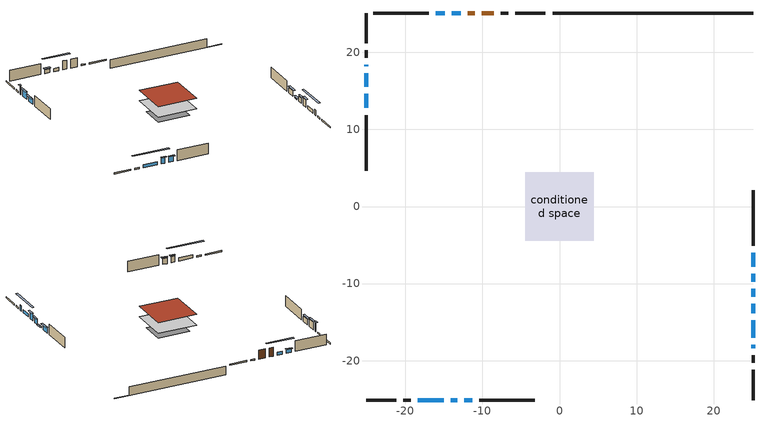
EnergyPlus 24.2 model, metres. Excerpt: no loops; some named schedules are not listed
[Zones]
conditioned space
 floor outside (Floor1 construction): -2.95,-2.95 -2.95,2.95 2.95,2.95 2.95,-2.95 z0.36
 floor adiabatic (AdiabaticFloorConstruction): -4.46,-4.46 -4.46,4.46 4.46,4.46 4.46,-4.46 z0.36
 floor foundation (Slab1 construction): -3.71,-2.79 -3.71,2.79 3.71,2.79 3.71,-2.79 z-1.62
 wall outside (RimJoist1 construction): -1.83,25.11 -5.73,25.11 / -25.11,-25.11 -21.21,-25.11 / -25.11,25.11 -25.11,21.21 / 25.11,-25.11 25.11,-21.21 z0.36:0.66
 wall outside (RimJoist2 construction): -6.66,25.11 -7.64,25.11 / -20.28,-25.11 -19.3,-25.11 / -25.11,20.28 -25.11,19.3 / 25.11,-20.28 25.11,-19.3 z0.36:0.66
 wall outside (AdiabaticWallConstruction 1): -8.56,25.11 -10.09,25.11 / -11.02,25.11 -11.91,25.11 z0.36:2.39
 wall outside (AdiabaticWallConstruction): 25.11,-18.38 25.11,-17.96 / -25.11,14.61 -25.11,12.78 / 25.11,-11.72 25.11,-10.7 / 25.11,-7.82 25.11,-5.99 z0.36:1.58; -25.11,18.38 -25.11,18.2 z0.36:2.34; -25.11,17.27 -25.11,15.54 z0.36:2.04; 25.11,-17.03 25.11,-14.79 / -12.84,25.11 -13.96,25.11 / -18.38,-25.11 -15.02,-25.11 z0.36:1.07; 25.11,-13.86 25.11,-12.64 z0.36:1.99; 25.11,-9.77 25.11,-8.75 z0.36:0.51; -14.88,25.11 -16.05,25.11 z0.36:1.22; -14.09,-25.11 -13.28,-25.11 z0.36:1.73; -12.35,-25.11 -11.33,-25.11 z0.36:1.63
 wall outside (Wall1 construction): -16.98,25.11 -24.18,25.11 / -10.41,-25.11 -3.21,-25.11 / -25.11,11.85 -25.11,4.65 / 25.11,-5.07 25.11,2.14 z0.36:2.8
 wall foundation (FoundationWall1 construction): -0.9,25.11,-1.62 -0.9,25.11,0.36 21.62,25.11,0.36 21.62,25.11,-1.52 25.11,25.11,-1.52 25.11,25.11,-1.62
 window (WindowConstruction 10): 25.11,-18.38 25.11,-17.96 z0.36:1.58
 window (WindowConstruction 7): -25.11,18.38 -25.11,18.2 z0.36:2.34
 window (WindowConstruction 8): -25.11,17.27 -25.11,15.54 z0.36:2.04
 window (WindowConstruction 9): -25.11,14.61 -25.11,12.78 z0.36:1.58
 window (WindowConstruction 11): 25.11,-17.03 25.11,-14.79 z0.36:1.07
 window (WindowConstruction 12): -12.84,25.11 -13.96,25.11 z0.36:1.07
 window (WindowConstruction 13): -18.38,-25.11 -15.02,-25.11 z0.36:1.07
 window (WindowConstruction): 25.11,-13.86 25.11,-12.64 z0.36:1.98
 window (WindowConstruction 1): 25.11,-11.71 25.11,-10.7 z0.36:1.58
 window (WindowConstruction 2): 25.11,-9.77 25.11,-8.75 z0.36:0.51
 window (WindowConstruction 3): 25.11,-7.82 25.11,-5.99 z0.36:1.58
 window (WindowConstruction 4): -14.89,25.11 -16.05,25.11 z0.36:1.22
 window (WindowConstruction 5): -14.09,-25.11 -13.28,-25.11 z0.36:1.73
 window (WindowConstruction 6): -12.35,-25.11 -11.34,-25.11 z0.36:1.63
 door (Door): -8.56,25.11 -10.09,25.11 z0.36:2.39
 door (Door 1): -11.02,25.11 -11.91,25.11 z0.36:2.39
 ceiling adiabatic (AdiabaticFloorConstruction): 4.46,-4.46 4.46,4.46 -4.46,4.46 -4.46,-4.46 z0.36
 roof outside (Roof1 construction): -4.46,4.46 -4.46,-4.46 4.46,-4.46 4.46,4.46 z2.8
shading: -25.11,18 -25.11,18.58 -25.52,18.58 -25.52,18 z2.54; -25.11,15.34 -25.11,17.47 -25.52,17.47 -25.52,15.34 z2.24; -25.11,12.58 -25.11,14.81 -25.52,14.81 -25.52,12.58 z1.78; 25.11,-12.15 25.11,-19.67 25.52,-19.67 25.52,-12.15 z3.71; -16.6,25.11 -10.2,25.11 -10.2,25.52 -16.6,25.52 z3.71; -12.38,-25.11 -21.02,-25.11 -21.02,-25.52 -12.38,-25.52 z3.71; 25.11,-12.44 25.11,-14.06 25.52,-14.06 25.52,-12.44 z2.19; 25.11,-10.5 25.11,-11.92 25.52,-11.92 25.52,-10.5 z1.78; 25.11,-8.55 25.11,-9.97 25.52,-9.97 25.52,-8.55 z0.71; 25.11,-5.79 25.11,-8.02 25.52,-8.02 25.52,-5.79 z1.78; -16.25,25.11 -14.68,25.11 -14.68,25.52 -16.25,25.52 z1.42; -13.08,-25.11 -14.29,-25.11 -14.29,-25.52 -13.08,-25.52 z1.93; -11.13,-25.11 -12.55,-25.11 -12.55,-25.52 -11.13,-25.52 z1.83
[Building]
Building 1: Terrain=Suburbs
[Site:Location]
Edmonton Intl AP_AB: Latitude {deg}=53.31; Longitude {deg}=-113.58; Time Zone {hr}=-7; Elevation {m}=723; Keep Site Location Information=Yes
[Site:GroundTemperature:Shallow]
-1.56185, -3.61833, -3.78302, -2.80711, 1.11059, 5.01004, 8.39065, 10.5322, 10.7141, 8.97234, 5.67794, 1.89811
[Site:WaterMainsTemperature]
Calculation Method=Schedule; Temperature Schedule=mains temperature schedule
[Material] Roughness=Rough; Thermal Absorptance=0.9
Name | Thickness {m} | Conductivity {W/m-K} | Density {kg/m3} | Specific Heat {J/kg-K} | Solar Absorptance | Visible Absorptance
asphalt or fiberglass shingles | 0.00635 | 0.162714 | 1121.4 | 1465.45 | 0.4 | 0.4
concrete 4.0 in. | 0.1016 | 1.803125 | 2242.8 | 837.4 | 0.7 | 0.7
concrete 8.0 in. | 0.2032 | 1.803125 | 2242.8 | 837.4 | 0.7 | 0.7
door material | 0.04445 | 0.188738 | 512.64 | 1214.23 | 0.7 | 0.7
exterior vertical ins | 0.0174158 | 0.029427 | 32.04 | 1214.23 | 0.7 | 0.7
floor covering | 0.0127 | 9.015625 | 54.468 | 1339.84 | 0.6 | 0.6
floor covering 1 | 0.0127 | 0.0433444 | 54.468 | 1339.84 | 0.6 | 0.6
floor rigid ins; wall rigid ins | 0.512978 | 0.029427 | 32.04 | 1214.23 | 0.7 | 0.7
floor stud and cavity | 0.0889 | 0.4569 | 50.32683 | 1063.81 | 0.7 | 0.7
floor stud and cavity 1 | 0.1397 | 1.75129 | 37.0049 | 1207.88 | 0.7 | 0.7
furniture material conditioned space 1 | 0.1524 | 0.115458 | 640.8 | 1214.23 | 0.6 | 0.6
gypsum board | 0.0127 | 0.160291 | 801 | 837.4 | 0.6 | 0.6
gypsum board 1 | 0.0127 | 0.160291 | 801 | 837.4 | 0.7 | 0.7
osb sheathing 0.5 in. | 0.0127 | 0.115458 | 512.64 | 1214.23 | 0.7 | 0.7
osb sheathing 0.75 in. | 0.01905 | 0.115458 | 512.64 | 1214.23 | 0.7 | 0.7
osb sheathing 2.0 in. | 0.0508 | 0.115458 | 512.64 | 1214.23 | 0.7 | 0.7
rim joist stud and cavity | 0.0508 | 0.0315101 | 125.044 | 1163.47 | 0.6 | 0.6
rim joist stud and cavity 1 | 0.0508 | 0.312044 | 50.32683 | 1063.81 | 0.6 | 0.6
roof stud and cavity | 0.2032 | 0.165582 | 78.34581 | 1123.46 | 0.7 | 0.7
wall stud and cavity | 0.1397 | 0.118593 | 139.0536 | 1170.24 | 0.7 | 0.7
wall stud and cavity 1 | 0.0889 | 0.380278 | 52.3479 | 1209.89 | 0.7 | 0.7
wall stud and cavity 2 | 0.0889 | 0.391764 | 83.0341 | 1211.67 | 0.7 | 0.7
wood siding | 0.0254 | 0.102417 | 544.68 | 1172.36 | 0.4 | 0.4
wood siding 1; wood siding 2; wood siding 3 | 0.0254 | 0.102417 | 544.68 | 1172.36 | 0.7 | 0.7
[WindowMaterial:SimpleGlazingSystem]
Name | U-Factor {W/m2-K} | Solar Heat Gain Coefficient
WindowMaterial | 3.30005 | 0.68
WindowMaterial 1 | 4.02059 | 0.55
WindowMaterial 10 | 2.68513 | 0.47
WindowMaterial 2 | 2.95029 | 0.26
WindowMaterial 3 | 2.95142 | 0.6
WindowMaterial 4 | 3.00253 | 0.53
WindowMaterial 5 | 2.57327 | 0.26
WindowMaterial 6 | 3.30232 | 0.66
WindowMaterial 7 | 2.85717 | 0.26
WindowMaterial 8 | 1.94642 | 0.46
WindowMaterial 9 | 3.30687 | 0.6
[Construction]
AdiabaticFloorConstruction: floor stud and cavity 1, floor rigid ins, osb sheathing 0.75 in., floor covering 1
AdiabaticWallConstruction: wood siding 2, wall rigid ins, wall stud and cavity 1, gypsum board
AdiabaticWallConstruction 1: wood siding 3, wall rigid ins, wall stud and cavity 1, gypsum board
Door; Door 1: door material
Floor1 construction: floor stud and cavity, floor covering
FoundationWall1 construction: concrete 8.0 in., gypsum board 1
furniture construction conditioned space 1: furniture material conditioned space 1
PartitionWallConstruction: gypsum board, wall stud and cavity 2, gypsum board
RimJoist1 construction: wood siding 1, osb sheathing 2.0 in., rim joist stud and cavity
RimJoist2 construction: wood siding 1, rim joist stud and cavity 1
Roof1 construction: asphalt or fiberglass shingles, osb sheathing 0.75 in., roof stud and cavity, gypsum board
Slab1 construction: concrete 4.0 in.
Wall1 construction: wood siding, osb sheathing 0.5 in., wall stud and cavity, gypsum board
WindowConstruction: WindowMaterial
WindowConstruction 1: WindowMaterial 1
WindowConstruction 10: WindowMaterial 9
WindowConstruction 11; WindowConstruction 12; WindowConstruction 13: WindowMaterial 10
WindowConstruction 2: WindowMaterial 2
WindowConstruction 3; WindowConstruction 9: WindowMaterial 3
WindowConstruction 4: WindowMaterial 4
WindowConstruction 5: WindowMaterial 5
WindowConstruction 6: WindowMaterial 6
WindowConstruction 7: WindowMaterial 7
WindowConstruction 8: WindowMaterial 8
[Zone]
conditioned space: Multiplier=1; Volume {m3}=285.9; Part of Total Floor Area=Yes
[Space]
conditioned space 1: Zone=conditioned space; Volume {m3}=285.9
[SurfaceProperty:ExposedFoundationPerimeter]
Slab1: Exposed Perimeter Calculation Method=TotalExposedPerimeter; Total Exposed Perimeter {m}=26.011
[InternalMass] Zone or ZoneList=conditioned space; Space or SpaceList=conditioned space 1
Name | Construction | Surface Area {m2}
furniture mass conditioned space 1 | furniture construction conditioned space 1 | 62.3957
partition wall mass | PartitionWallConstruction | 155.989
[Lights]
interior lighting: Zone or ZoneList or Space or SpaceList=conditioned space 1; Schedule=interior lighting schedule; Design Level Calculation Method=LightingLevel; Lighting Level {W}=343.2; Return Air Fraction=0; Fraction Radiant=0.6; Fraction Visible=0.2; Fraction Replaceable=1
[People]
occupants: Zone or ZoneList or Space or SpaceList=conditioned space 1; Number of People Schedule=occupants schedule; Number of People Calculation Method=People; Number of People=3; Fraction Radiant=0.314171; Sensible Heat Fraction=0.56303; Activity Level Schedule=occupants activity schedule; Carbon Dioxide Generation Rate {m3/s-W}=0; Enable ASHRAE 55 Comfort Warnings=No; Mean Radiant Temperature Calculation Type=EnclosureAveraged
[ElectricEquipment] Zone or ZoneList or Space or SpaceList=conditioned space 1; Design Level Calculation Method=EquipmentLevel
Name | Schedule | Design Level {W} | Fraction Latent | Fraction Radiant | Fraction Lost
clothes dryer | clothes dryer schedule | 140.772 | 0.015 | 0.081 | 0.85
clothes washer | clothes washer schedule | 32.1985 | 0.03 | 0.162 | 0.7
cooking range | cooking range schedule | 215.147 | 0.08 | 0.432 | 0.2
dishwasher | dishwasher schedule | 66.8632 | 0.3 | 0.18 | 0.4
fridge | fridge schedule | 72.9452 | 0 | 0.6 | 0
mech vent bath fan 0 | mech vent bath fan 0 schedule | 50.2 | 0 | 0 | 1
mech vent bath fan 1 | mech vent bath fan 1 schedule | 50.2 | 0 | 0 | 1
mech vent house fan | mech vent house fan schedule | 0 | 0 | 0 | 1
mech vent house fan cfis | mech vent house fan cfis schedule | 0 | 0 | 0 | 0
mech vent range fan 0 | mech vent range fan 0 schedule | 57 | 0 | 0 | 1
misc plug loads | misc plug loads schedule | 494.7 | 0.045 | 0.513 | 0.1
whole house fan | Always On Discrete | 0 | 0 | 0 | 1
[OtherEquipment] Zone or ZoneList or Space or SpaceList=conditioned space 1; Design Level Calculation Method=EquipmentLevel
Name | Fuel Type | Schedule | Design Level {W} | Fraction Latent | Fraction Radiant | Fraction Lost
clothes dryer 1 | Electricity | clothes dryer schedule | 0 | 0.015 | 0.081 | 0.85
cooking range 1 | Electricity | cooking range schedule | 0 | 0.08 | 0.432 | 0.2
general water use latent | None | general water use schedule | 62.594 | 1 | 0 | 0
general water use sensible | None | general water use schedule | -61.6891 | 0 | 0.6 | 0
mech vent house fan latent load | None | Always On Discrete | 0 | 1 | 0 | 0
mech vent house fan sensible load | None | Always On Discrete | 0 | 0 | 0 | 0
water heater energy adjustment1 | NaturalGas | Always On Discrete | 0.01 | 0 | 0 | 1
[ZoneInfiltration:DesignFlowRate] Zone or ZoneList or Space or SpaceList=conditioned space 1; Schedule=Always On Discrete; Design Flow Rate Calculation Method=Flow/Zone; Design Flow Rate {m3/s}=0
infil flow; natural vent flow; whole house fan flow
[Foundation:Kiva]
Foundation Kiva 1: Initial Indoor Air Temperature {C}=18; Wall Height Above Grade {m}=0.359999; Wall Depth Below Slab {m}=0.2032; Custom Block Material Name 1=exterior vertical ins; Custom Block Depth 1 {m}=1.98001; Custom Block X Position 1 {m}=0.2159; Custom Block Z Position 1 {m}=0
[Foundation:Kiva:Settings]
Soil Conductivity {W/m-K}=0.849921; Soil Density {kg/m3}=1842.3; Soil Specific Heat {J/kg-K}=418.7; Ground Solar Absorptivity=0.9; Ground Thermal Absorptivity=0.9; Ground Surface Roughness {m}=0.03; Far-Field Width {m}=40; Deep-Ground Boundary Condition=ZeroFlux; Deep-Ground Depth {m}=40; Minimum Cell Dimension {m}=0.2; Maximum Cell Growth Coefficient=3; Simulation Timestep=Timestep
[Exterior:Lights]
exterior lighting: Schedule=exterior lighting schedule; Design Level {W}=75.6
[Schedule:Week:Daily]
interior lighting schedule Week Rule - Jan1-Jan27: interior lighting schedule day, interior lighting schedule day, interior lighting schedule day, interior lighting schedule day, interior lighting schedule day, interior lighting schedule day, interior lighting schedule day, interior lighting schedule default day, interior lighting schedule default day, interior lighting schedule default day, interior lighting schedule default day, interior lighting schedule default day
interior lighting schedule Week Rule - Jan28-Feb3: interior lighting schedule day, interior lighting schedule day, interior lighting schedule day, interior lighting schedule day, interior lighting schedule day 1, interior lighting schedule day 1, interior lighting schedule day 1, interior lighting schedule default day, interior lighting schedule default day, interior lighting schedule default day, interior lighting schedule default day, interior lighting schedule default day
interior lighting schedule Week Rule - Feb4-Feb24: interior lighting schedule day 1, interior lighting schedule day 1, interior lighting schedule day 1, interior lighting schedule day 1, interior lighting schedule day 1, interior lighting schedule day 1, interior lighting schedule day 1, interior lighting schedule default day, interior lighting schedule default day, interior lighting schedule default day, interior lighting schedule default day, interior lighting schedule default day
interior lighting schedule Week Rule - Feb25-Mar3: interior lighting schedule day 1, interior lighting schedule day 1, interior lighting schedule day 1, interior lighting schedule day 1, interior lighting schedule day 2, interior lighting schedule day 2, interior lighting schedule day 2, interior lighting schedule default day, interior lighting schedule default day, interior lighting schedule default day, interior lighting schedule default day, interior lighting schedule default day
interior lighting schedule Week Rule - Mar4-Mar31: interior lighting schedule day 2, interior lighting schedule day 2, interior lighting schedule day 2, interior lighting schedule day 2, interior lighting schedule day 2, interior lighting schedule day 2, interior lighting schedule day 2, interior lighting schedule default day, interior lighting schedule default day, interior lighting schedule default day, interior lighting schedule default day, interior lighting schedule default day
interior lighting schedule Week Rule - Apr1-Apr28: interior lighting schedule day 3, interior lighting schedule day 3, interior lighting schedule day 3, interior lighting schedule day 3, interior lighting schedule day 3, interior lighting schedule day 3, interior lighting schedule day 3, interior lighting schedule default day, interior lighting schedule default day, interior lighting schedule default day, interior lighting schedule default day, interior lighting schedule default day
interior lighting schedule Week Rule - Apr29-May5: interior lighting schedule day 3, interior lighting schedule day 3, interior lighting schedule day 4, interior lighting schedule day 4, interior lighting schedule day 4, interior lighting schedule day 4, interior lighting schedule day 4, interior lighting schedule default day, interior lighting schedule default day, interior lighting schedule default day, interior lighting schedule default day, interior lighting schedule default day
interior lighting schedule Week Rule - May6-May26: interior lighting schedule day 4, interior lighting schedule day 4, interior lighting schedule day 4, interior lighting schedule day 4, interior lighting schedule day 4, interior lighting schedule day 4, interior lighting schedule day 4, interior lighting schedule default day, interior lighting schedule default day, interior lighting schedule default day, interior lighting schedule default day, interior lighting schedule default day
interior lighting schedule Week Rule - May27-Jun2: interior lighting schedule day 4, interior lighting schedule day 4, interior lighting schedule day 4, interior lighting schedule day 4, interior lighting schedule day 4, interior lighting schedule day 5, interior lighting schedule day 5, interior lighting schedule default day, interior lighting schedule default day, interior lighting schedule default day, interior lighting schedule default day, interior lighting schedule default day
interior lighting schedule Week Rule - Jun3-Jun30: interior lighting schedule day 5, interior lighting schedule day 5, interior lighting schedule day 5, interior lighting schedule day 5, interior lighting schedule day 5, interior lighting schedule day 5, interior lighting schedule day 5, interior lighting schedule default day, interior lighting schedule default day, interior lighting schedule default day, interior lighting schedule default day, interior lighting schedule default day
interior lighting schedule Week Rule - Jul1-Jul28: interior lighting schedule day 6, interior lighting schedule day 6, interior lighting schedule day 6, interior lighting schedule day 6, interior lighting schedule day 6, interior lighting schedule day 6, interior lighting schedule day 6, interior lighting schedule default day, interior lighting schedule default day, interior lighting schedule default day, interior lighting schedule default day, interior lighting schedule default day
interior lighting schedule Week Rule - Jul29-Aug4: interior lighting schedule day 6, interior lighting schedule day 6, interior lighting schedule day 6, interior lighting schedule day 7, interior lighting schedule day 7, interior lighting schedule day 7, interior lighting schedule day 7, interior lighting schedule default day, interior lighting schedule default day, interior lighting schedule default day, interior lighting schedule default day, interior lighting schedule default day
interior lighting schedule Week Rule - Aug5-Aug25: interior lighting schedule day 7, interior lighting schedule day 7, interior lighting schedule day 7, interior lighting schedule day 7, interior lighting schedule day 7, interior lighting schedule day 7, interior lighting schedule day 7, interior lighting schedule default day, interior lighting schedule default day, interior lighting schedule default day, interior lighting schedule default day, interior lighting schedule default day
interior lighting schedule Week Rule - Aug26-Sep1: interior lighting schedule day 7, interior lighting schedule day 7, interior lighting schedule day 7, interior lighting schedule day 7, interior lighting schedule day 7, interior lighting schedule day 7, interior lighting schedule day 8, interior lighting schedule default day, interior lighting schedule default day, interior lighting schedule default day, interior lighting schedule default day, interior lighting schedule default day
interior lighting schedule Week Rule - Sep2-Sep29: interior lighting schedule day 8, interior lighting schedule day 8, interior lighting schedule day 8, interior lighting schedule day 8, interior lighting schedule day 8, interior lighting schedule day 8, interior lighting schedule day 8, interior lighting schedule default day, interior lighting schedule default day, interior lighting schedule default day, interior lighting schedule default day, interior lighting schedule default day
interior lighting schedule Week Rule - Sep30-Oct6: interior lighting schedule day 8, interior lighting schedule day 9, interior lighting schedule day 9, interior lighting schedule day 9, interior lighting schedule day 9, interior lighting schedule day 9, interior lighting schedule day 9, interior lighting schedule default day, interior lighting schedule default day, interior lighting schedule default day, interior lighting schedule default day, interior lighting schedule default day
interior lighting schedule Week Rule - Oct7-Oct27: interior lighting schedule day 9, interior lighting schedule day 9, interior lighting schedule day 9, interior lighting schedule day 9, interior lighting schedule day 9, interior lighting schedule day 9, interior lighting schedule day 9, interior lighting schedule default day, interior lighting schedule default day, interior lighting schedule default day, interior lighting schedule default day, interior lighting schedule default day
interior lighting schedule Week Rule - Oct28-Nov3: interior lighting schedule day 9, interior lighting schedule day 9, interior lighting schedule day 9, interior lighting schedule day 9, interior lighting schedule day 10, interior lighting schedule day 10, interior lighting schedule day 10, interior lighting schedule default day, interior lighting schedule default day, interior lighting schedule default day, interior lighting schedule default day, interior lighting schedule default day
interior lighting schedule Week Rule - Nov4-Nov24: interior lighting schedule day 10, interior lighting schedule day 10, interior lighting schedule day 10, interior lighting schedule day 10, interior lighting schedule day 10, interior lighting schedule day 10, interior lighting schedule day 10, interior lighting schedule default day, interior lighting schedule default day, interior lighting schedule default day, interior lighting schedule default day, interior lighting schedule default day
interior lighting schedule Week Rule - Nov25-Dec1: interior lighting schedule day 10, interior lighting schedule day 10, interior lighting schedule day 10, interior lighting schedule day 10, interior lighting schedule day 10, interior lighting schedule day 10, interior lighting schedule day 11, interior lighting schedule default day, interior lighting schedule default day, interior lighting schedule default day, interior lighting schedule default day, interior lighting schedule default day
interior lighting schedule Week Rule - Dec2-Dec31: interior lighting schedule day 11, interior lighting schedule day 11, interior lighting schedule day 11, interior lighting schedule day 11, interior lighting schedule day 11, interior lighting schedule day 11, interior lighting schedule day 11, interior lighting schedule default day, interior lighting schedule default day, interior lighting schedule default day, interior lighting schedule default day, interior lighting schedule default day
occupants schedule Week Rule - Jan1-Dec31: occupants schedule day, occupants schedule day, occupants schedule day, occupants schedule day, occupants schedule day, occupants schedule day, occupants schedule day, occupants schedule default day, occupants schedule default day, occupants schedule default day, occupants schedule default day, occupants schedule default day
clothes dryer schedule Week Rule - Jan1-Dec31: clothes dryer schedule day, clothes dryer schedule day, clothes dryer schedule day, clothes dryer schedule day, clothes dryer schedule day, clothes dryer schedule day, clothes dryer schedule day, clothes dryer schedule default day, clothes dryer schedule default day, clothes dryer schedule default day, clothes dryer schedule default day, clothes dryer schedule default day
clothes washer schedule Week Rule - Jan1-Dec31: clothes washer schedule day, clothes washer schedule day, clothes washer schedule day, clothes washer schedule day, clothes washer schedule day, clothes washer schedule day, clothes washer schedule day, clothes washer schedule default day, clothes washer schedule default day, clothes washer schedule default day, clothes washer schedule default day, clothes washer schedule default day
cooking range schedule Week Rule - Jan1-Dec31: cooking range schedule day, cooking range schedule day, cooking range schedule day, cooking range schedule day, cooking range schedule day, cooking range schedule day, cooking range schedule day, cooking range schedule default day, cooking range schedule default day, cooking range schedule default day, cooking range schedule default day, cooking range schedule default day
dishwasher schedule Week Rule - Jan1-Dec31: dishwasher schedule day, dishwasher schedule day, dishwasher schedule day, dishwasher schedule day, dishwasher schedule day, dishwasher schedule day, dishwasher schedule day, dishwasher schedule default day, dishwasher schedule default day, dishwasher schedule default day, dishwasher schedule default day, dishwasher schedule default day
mech vent bath fan 0 schedule Week Rule - Jan1-Dec31: mech vent bath fan 0 schedule day, mech vent bath fan 0 schedule day, mech vent bath fan 0 schedule day, mech vent bath fan 0 schedule day, mech vent bath fan 0 schedule day, mech vent bath fan 0 schedule day, mech vent bath fan 0 schedule day, mech vent bath fan 0 schedule default day, mech vent bath fan 0 schedule default day, mech vent bath fan 0 schedule default day, mech vent bath fan 0 schedule default day, mech vent bath fan 0 schedule default day
mech vent bath fan 1 schedule Week Rule - Jan1-Dec31: mech vent bath fan 1 schedule day, mech vent bath fan 1 schedule day, mech vent bath fan 1 schedule day, mech vent bath fan 1 schedule day, mech vent bath fan 1 schedule day, mech vent bath fan 1 schedule day, mech vent bath fan 1 schedule day, mech vent bath fan 1 schedule default day, mech vent bath fan 1 schedule default day, mech vent bath fan 1 schedule default day, mech vent bath fan 1 schedule default day, mech vent bath fan 1 schedule default day
mech vent range fan 0 schedule Week Rule - Jan1-Dec31: mech vent range fan 0 schedule day, mech vent range fan 0 schedule day, mech vent range fan 0 schedule day, mech vent range fan 0 schedule day, mech vent range fan 0 schedule day, mech vent range fan 0 schedule day, mech vent range fan 0 schedule day, mech vent range fan 0 schedule default day, mech vent range fan 0 schedule default day, mech vent range fan 0 schedule default day, mech vent range fan 0 schedule default day, mech vent range fan 0 schedule default day
misc plug loads schedule Week Rule - Jan1-Dec31: misc plug loads schedule day, misc plug loads schedule day, misc plug loads schedule day, misc plug loads schedule day, misc plug loads schedule day, misc plug loads schedule day, misc plug loads schedule day, misc plug loads schedule default day, misc plug loads schedule default day, misc plug loads schedule default day, misc plug loads schedule default day, misc plug loads schedule default day
general water use schedule Week Rule - Jan1-Dec31: general water use schedule day, general water use schedule day, general water use schedule day, general water use schedule day, general water use schedule day, general water use schedule day, general water use schedule day, general water use schedule default day, general water use schedule default day, general water use schedule default day, general water use schedule default day, general water use schedule default day
exterior lighting schedule Week Rule - Jan1-Jan27: exterior lighting schedule day, exterior lighting schedule day, exterior lighting schedule day, exterior lighting schedule day, exterior lighting schedule day, exterior lighting schedule day, exterior lighting schedule day, exterior lighting schedule default day, exterior lighting schedule default day, exterior lighting schedule default day, exterior lighting schedule default day, exterior lighting schedule default day
exterior lighting schedule Week Rule - Jan28-Feb3: exterior lighting schedule day, exterior lighting schedule day, exterior lighting schedule day, exterior lighting schedule day, exterior lighting schedule day 1, exterior lighting schedule day 1, exterior lighting schedule day 1, exterior lighting schedule default day, exterior lighting schedule default day, exterior lighting schedule default day, exterior lighting schedule default day, exterior lighting schedule default day
exterior lighting schedule Week Rule - Feb4-Feb24: exterior lighting schedule day 1, exterior lighting schedule day 1, exterior lighting schedule day 1, exterior lighting schedule day 1, exterior lighting schedule day 1, exterior lighting schedule day 1, exterior lighting schedule day 1, exterior lighting schedule default day, exterior lighting schedule default day, exterior lighting schedule default day, exterior lighting schedule default day, exterior lighting schedule default day
exterior lighting schedule Week Rule - Feb25-Mar3: exterior lighting schedule day 1, exterior lighting schedule day 1, exterior lighting schedule day 1, exterior lighting schedule day 1, exterior lighting schedule day 2, exterior lighting schedule day 2, exterior lighting schedule day 2, exterior lighting schedule default day, exterior lighting schedule default day, exterior lighting schedule default day, exterior lighting schedule default day, exterior lighting schedule default day
exterior lighting schedule Week Rule - Mar4-Mar31: exterior lighting schedule day 2, exterior lighting schedule day 2, exterior lighting schedule day 2, exterior lighting schedule day 2, exterior lighting schedule day 2, exterior lighting schedule day 2, exterior lighting schedule day 2, exterior lighting schedule default day, exterior lighting schedule default day, exterior lighting schedule default day, exterior lighting schedule default day, exterior lighting schedule default day
exterior lighting schedule Week Rule - Apr1-Apr28: exterior lighting schedule day 3, exterior lighting schedule day 3, exterior lighting schedule day 3, exterior lighting schedule day 3, exterior lighting schedule day 3, exterior lighting schedule day 3, exterior lighting schedule day 3, exterior lighting schedule default day, exterior lighting schedule default day, exterior lighting schedule default day, exterior lighting schedule default day, exterior lighting schedule default day
exterior lighting schedule Week Rule - Apr29-May5: exterior lighting schedule day 3, exterior lighting schedule day 3, exterior lighting schedule day 4, exterior lighting schedule day 4, exterior lighting schedule day 4, exterior lighting schedule day 4, exterior lighting schedule day 4, exterior lighting schedule default day, exterior lighting schedule default day, exterior lighting schedule default day, exterior lighting schedule default day, exterior lighting schedule default day
exterior lighting schedule Week Rule - May6-May26: exterior lighting schedule day 4, exterior lighting schedule day 4, exterior lighting schedule day 4, exterior lighting schedule day 4, exterior lighting schedule day 4, exterior lighting schedule day 4, exterior lighting schedule day 4, exterior lighting schedule default day, exterior lighting schedule default day, exterior lighting schedule default day, exterior lighting schedule default day, exterior lighting schedule default day
exterior lighting schedule Week Rule - May27-Jun2: exterior lighting schedule day 4, exterior lighting schedule day 4, exterior lighting schedule day 4, exterior lighting schedule day 4, exterior lighting schedule day 4, exterior lighting schedule day 5, exterior lighting schedule day 5, exterior lighting schedule default day, exterior lighting schedule default day, exterior lighting schedule default day, exterior lighting schedule default day, exterior lighting schedule default day
exterior lighting schedule Week Rule - Jun3-Jun30: exterior lighting schedule day 5, exterior lighting schedule day 5, exterior lighting schedule day 5, exterior lighting schedule day 5, exterior lighting schedule day 5, exterior lighting schedule day 5, exterior lighting schedule day 5, exterior lighting schedule default day, exterior lighting schedule default day, exterior lighting schedule default day, exterior lighting schedule default day, exterior lighting schedule default day
exterior lighting schedule Week Rule - Jul1-Jul28: exterior lighting schedule day 6, exterior lighting schedule day 6, exterior lighting schedule day 6, exterior lighting schedule day 6, exterior lighting schedule day 6, exterior lighting schedule day 6, exterior lighting schedule day 6, exterior lighting schedule default day, exterior lighting schedule default day, exterior lighting schedule default day, exterior lighting schedule default day, exterior lighting schedule default day
exterior lighting schedule Week Rule - Jul29-Aug4: exterior lighting schedule day 6, exterior lighting schedule day 6, exterior lighting schedule day 6, exterior lighting schedule day 7, exterior lighting schedule day 7, exterior lighting schedule day 7, exterior lighting schedule day 7, exterior lighting schedule default day, exterior lighting schedule default day, exterior lighting schedule default day, exterior lighting schedule default day, exterior lighting schedule default day
exterior lighting schedule Week Rule - Aug5-Aug25: exterior lighting schedule day 7, exterior lighting schedule day 7, exterior lighting schedule day 7, exterior lighting schedule day 7, exterior lighting schedule day 7, exterior lighting schedule day 7, exterior lighting schedule day 7, exterior lighting schedule default day, exterior lighting schedule default day, exterior lighting schedule default day, exterior lighting schedule default day, exterior lighting schedule default day
exterior lighting schedule Week Rule - Aug26-Sep1: exterior lighting schedule day 7, exterior lighting schedule day 7, exterior lighting schedule day 7, exterior lighting schedule day 7, exterior lighting schedule day 7, exterior lighting schedule day 7, exterior lighting schedule day 8, exterior lighting schedule default day, exterior lighting schedule default day, exterior lighting schedule default day, exterior lighting schedule default day, exterior lighting schedule default day
exterior lighting schedule Week Rule - Sep2-Sep29: exterior lighting schedule day 8, exterior lighting schedule day 8, exterior lighting schedule day 8, exterior lighting schedule day 8, exterior lighting schedule day 8, exterior lighting schedule day 8, exterior lighting schedule day 8, exterior lighting schedule default day, exterior lighting schedule default day, exterior lighting schedule default day, exterior lighting schedule default day, exterior lighting schedule default day
exterior lighting schedule Week Rule - Sep30-Oct6: exterior lighting schedule day 8, exterior lighting schedule day 9, exterior lighting schedule day 9, exterior lighting schedule day 9, exterior lighting schedule day 9, exterior lighting schedule day 9, exterior lighting schedule day 9, exterior lighting schedule default day, exterior lighting schedule default day, exterior lighting schedule default day, exterior lighting schedule default day, exterior lighting schedule default day
exterior lighting schedule Week Rule - Oct7-Oct27: exterior lighting schedule day 9, exterior lighting schedule day 9, exterior lighting schedule day 9, exterior lighting schedule day 9, exterior lighting schedule day 9, exterior lighting schedule day 9, exterior lighting schedule day 9, exterior lighting schedule default day, exterior lighting schedule default day, exterior lighting schedule default day, exterior lighting schedule default day, exterior lighting schedule default day
exterior lighting schedule Week Rule - Oct28-Nov3: exterior lighting schedule day 9, exterior lighting schedule day 9, exterior lighting schedule day 9, exterior lighting schedule day 9, exterior lighting schedule day 10, exterior lighting schedule day 10, exterior lighting schedule day 10, exterior lighting schedule default day, exterior lighting schedule default day, exterior lighting schedule default day, exterior lighting schedule default day, exterior lighting schedule default day
exterior lighting schedule Week Rule - Nov4-Nov24: exterior lighting schedule day 10, exterior lighting schedule day 10, exterior lighting schedule day 10, exterior lighting schedule day 10, exterior lighting schedule day 10, exterior lighting schedule day 10, exterior lighting schedule day 10, exterior lighting schedule default day, exterior lighting schedule default day, exterior lighting schedule default day, exterior lighting schedule default day, exterior lighting schedule default day
[Schedule:Year]
interior lighting schedule: interior lighting schedule Week Rule - Jan1-Jan27, 1, 1, 1, 27, interior lighting schedule Week Rule - Jan28-Feb3, 1, 28, 2, 3, interior lighting schedule Week Rule - Feb4-Feb24, 2, 4, 2, 24, interior lighting schedule Week Rule - Feb25-Mar3, 2, 25, 3, 3, interior lighting schedule Week Rule - Mar4-Mar31, 3, 4, 3, 31, interior lighting schedule Week Rule - Apr1-Apr28, 4, 1, 4, 28, interior lighting schedule Week Rule - Apr29-May5, 4, 29, 5, 5, interior lighting schedule Week Rule - May6-May26, 5, 6, 5, 26, interior lighting schedule Week Rule - May27-Jun2, 5, 27, 6, 2, interior lighting schedule Week Rule - Jun3-Jun30, 6, 3, 6, 30, interior lighting schedule Week Rule - Jul1-Jul28, 7, 1, 7, 28, interior lighting schedule Week Rule - Jul29-Aug4, 7, 29, 8, 4, interior lighting schedule Week Rule - Aug5-Aug25, 8, 5, 8, 25, interior lighting schedule Week Rule - Aug26-Sep1, 8, 26, 9, 1, interior lighting schedule Week Rule - Sep2-Sep29, 9, 2, 9, 29, interior lighting schedule Week Rule - Sep30-Oct6, 9, 30, 10, 6, interior lighting schedule Week Rule - Oct7-Oct27, 10, 7, 10, 27, interior lighting schedule Week Rule - Oct28-Nov3, 10, 28, 11, 3, interior lighting schedule Week Rule - Nov4-Nov24, 11, 4, 11, 24, interior lighting schedule Week Rule - Nov25-Dec1, 11, 25, 12, 1, interior lighting schedule Week Rule - Dec2-Dec31, 12, 2, 12, 31
occupants schedule: occupants schedule Week Rule - Jan1-Dec31, 1, 1, 12, 31
clothes dryer schedule: clothes dryer schedule Week Rule - Jan1-Dec31, 1, 1, 12, 31
clothes washer schedule: clothes washer schedule Week Rule - Jan1-Dec31, 1, 1, 12, 31
cooking range schedule: cooking range schedule Week Rule - Jan1-Dec31, 1, 1, 12, 31
dishwasher schedule: dishwasher schedule Week Rule - Jan1-Dec31, 1, 1, 12, 31
mech vent bath fan 0 schedule: mech vent bath fan 0 schedule Week Rule - Jan1-Dec31, 1, 1, 12, 31
mech vent bath fan 1 schedule: mech vent bath fan 1 schedule Week Rule - Jan1-Dec31, 1, 1, 12, 31
mech vent range fan 0 schedule: mech vent range fan 0 schedule Week Rule - Jan1-Dec31, 1, 1, 12, 31
misc plug loads schedule: misc plug loads schedule Week Rule - Jan1-Dec31, 1, 1, 12, 31
general water use schedule: general water use schedule Week Rule - Jan1-Dec31, 1, 1, 12, 31
exterior lighting schedule: exterior lighting schedule Week Rule - Jan1-Jan27, 1, 1, 1, 27, exterior lighting schedule Week Rule - Jan28-Feb3, 1, 28, 2, 3, exterior lighting schedule Week Rule - Feb4-Feb24, 2, 4, 2, 24, exterior lighting schedule Week Rule - Feb25-Mar3, 2, 25, 3, 3, exterior lighting schedule Week Rule - Mar4-Mar31, 3, 4, 3, 31, exterior lighting schedule Week Rule - Apr1-Apr28, 4, 1, 4, 28, exterior lighting schedule Week Rule - Apr29-May5, 4, 29, 5, 5, exterior lighting schedule Week Rule - May6-May26, 5, 6, 5, 26, exterior lighting schedule Week Rule - May27-Jun2, 5, 27, 6, 2, exterior lighting schedule Week Rule - Jun3-Jun30, 6, 3, 6, 30, exterior lighting schedule Week Rule - Jul1-Jul28, 7, 1, 7, 28, exterior lighting schedule Week Rule - Jul29-Aug4, 7, 29, 8, 4, exterior lighting schedule Week Rule - Aug5-Aug25, 8, 5, 8, 25, exterior lighting schedule Week Rule - Aug26-Sep1, 8, 26, 9, 1, exterior lighting schedule Week Rule - Sep2-Sep29, 9, 2, 9, 29, exterior lighting schedule Week Rule - Sep30-Oct6, 9, 30, 10, 6, exterior lighting schedule Week Rule - Oct7-Oct27, 10, 7, 10, 27, exterior lighting schedule Week Rule - Oct28-Nov3, 10, 28, 11, 3, exterior lighting schedule Week Rule - Nov4-Nov24, 11, 4, 11, 24, exterior lighting schedule Week Rule - Nov25-Dec1, 11, 25, 12, 1, exterior lighting schedule Week Rule - Dec2-Dec31, 12, 2, 12, 31
[Schedule:Constant]
Name | Hourly Value
occupants activity schedule | 117.228
fridge schedule | 0
mech vent house fan schedule; mech vent house fan cfis schedule; Always On Discrete | 1
[Schedule:Compact]
mains temperature schedule: Through: 01/01, For: AllDays, Until: 24:00, 3.97167, Through: 01/02, For: AllDays, Until: 24:00, 3.90778, Through: 01/03, For: AllDays, Until: 24:00, 3.84556, Through: 01/04, For: AllDays, Until: 24:00, 3.78389, Through: 01/05, For: AllDays, Until: 24:00, 3.72278, Through: 01/06, For: AllDays, Until: 24:00, 3.66278, Through: 01/07, For: AllDays, Until: 24:00, 3.60389, Through: 01/08, For: AllDays, Until: 24:00, 3.54556, Through: 01/09, For: AllDays, Until: 24:00, 3.48833, Through: 01/10, For: AllDays, Until: 24:00, 3.43167, Through: 01/11, For: AllDays, Until: 24:00, 3.37611, Through: 01/12, For: AllDays, Until: 24:00, 3.32167, Through: 01/13, For: AllDays, Until: 24:00, 3.26833, Through: 01/14, For: AllDays, Until: 24:00, 3.21556, Through: 01/15, For: AllDays, Until: 24:00, 3.16444, Through: 01/16, For: AllDays, Until: 24:00, 3.11389, Through: 01/17, For: AllDays, Until: 24:00, 3.06444, Through: 01/18, For: AllDays, Until: 24:00, 3.01611, Through: 01/19, For: AllDays, Until: 24:00, 2.96889, Through: 01/20, For: AllDays, Until: 24:00, 2.92278, Through: 01/21, For: AllDays, Until: 24:00, 2.87722, Through: 01/22, For: AllDays, Until: 24:00, 2.83333, Through: 01/23, For: AllDays, Until: 24:00, 2.79056, Through: 01/24, For: AllDays, Until: 24:00, 2.74889, Through: 01/25, For: AllDays, Until: 24:00, 2.70833, Through: 01/26, For: AllDays, Until: 24:00, 2.66889, Through: 01/27, For: AllDays, Until: 24:00, 2.63056, Through: 01/28, For: AllDays, Until: 24:00, 2.59333, Through: 01/29, For: AllDays, Until: 24:00, 2.55778, Through: 01/30, For: AllDays, Until: 24:00, 2.52278, Through: 01/31, For: AllDays, Until: 24:00, 2.48944, Through: 02/01, For: AllDays, Until: 24:00, 2.45722, Through: 02/02, For: AllDays, Until: 24:00, 2.42611, Through: 02/03, For: AllDays, Until: 24:00, 2.39667, Through: 02/04, For: AllDays, Until: 24:00, 2.36833, Through: 02/05, For: AllDays, Until: 24:00, 2.34111, Through: 02/06, For: AllDays, Until: 24:00, 2.315, Through: 02/07, For: AllDays, Until: 24:00, 2.29056, Through: 02/08, For: AllDays, Until: 24:00, 2.26722, Through: 02/09, For: AllDays, Until: 24:00, 2.245, Through: 02/10, For: AllDays, Until: 24:00, 2.22444, Through: 02/11, For: AllDays, Until: 24:00, 2.20444, Through: 02/12, For: AllDays, Until: 24:00, 2.18667, Through: 02/13, For: AllDays, Until: 24:00, 2.17, Through: 02/14, For: AllDays, Until: 24:00, 2.15444, Through: 02/15, For: AllDays, Until: 24:00, 2.14, Through: 02/16, For: AllDays, Until: 24:00, 2.12722, Through: 02/17, For: AllDays, Until: 24:00, 2.11556, Through: 02/18, For: AllDays, Until: 24:00, 2.10556, Through: 02/19, For: AllDays, Until: 24:00, 2.09667, Through: 02/20, For: AllDays, Until: 24:00, 2.08889, Through: 02/21, For: AllDays, Until: 24:00, 2.08278, Through: 02/22, For: AllDays, Until: 24:00, 2.07833, Through: 02/23, For: AllDays, Until: 24:00, 2.07444, Through: 02/24, For: AllDays, Until: 24:00, 2.07278, Through: 02/25, For: AllDays, Until: 24:00, 2.07167, Through: 02/26, For: AllDays, Until: 24:00, 2.07222, Through: 02/27, For: AllDays, Until: 24:00, 2.07444, Through: 02/28, For: AllDays, Until: 24:00, 2.07778, Through: 03/01, For: AllDays, Until: 24:00, 2.08222, Through: 03/02, For: AllDays, Until: 24:00, 2.08833, Through: 03/03, For: AllDays, Until: 24:00, 2.09556, Through: 03/04, For: AllDays, Until: 24:00, 2.10444, Through: 03/05, For: AllDays, Until: 24:00, 2.11444, Through: 03/06, For: AllDays, Until: 24:00, 2.12556, Through: 03/07, For: AllDays, Until: 24:00, 2.13833, Through: 03/08, For: AllDays, Until: 24:00, 2.15278, Through: 03/09, For: AllDays, Until: 24:00, 2.16778, Through: 03/10, For: AllDays, Until: 24:00, 2.18444, Through: 03/11, For: AllDays, Until: 24:00, 2.20278, Through: 03/12, For: AllDays, Until: 24:00, 2.22167, Through: 03/13, For: AllDays, Until: 24:00, 2.24278, Through: 03/14, For: AllDays, Until: 24:00, 2.26444, Through: 03/15, For: AllDays, Until: 24:00, 2.28778, Through: 03/16, For: AllDays, Until: 24:00, 2.31222, Through: 03/17, For: AllDays, Until: 24:00, 2.33778, Through: 03/18, For: AllDays, Until: 24:00, 2.365, Through: 03/19, For: AllDays, Until: 24:00, 2.39333, Through: 03/20, For: AllDays, Until: 24:00, 2.42278, Through: 03/21, For: AllDays, Until: 24:00, 2.45389, Through: 03/22, For: AllDays, Until: 24:00, 2.48611, Through: 03/23, For: AllDays, Until: 24:00, 2.51889, Through: 03/24, For: AllDays, Until: 24:00, 2.55389, Through: 03/25, For: AllDays, Until: 24:00, 2.58944, Through: 03/26, For: AllDays, Until: 24:00, 2.62611, Through: 03/27, For: AllDays, Until: 24:00, 2.66444, Through: 03/28, For: AllDays, Until: 24:00, 2.70389, Through: 03/29, For: AllDays, Until: 24:00, 2.74389, Through: 03/30, For: AllDays, Until: 24:00, 2.78556, Through: 03/31, For: AllDays, Until: 24:00, 2.82833, Through: 04/01, For: AllDays, Until: 24:00, 2.87222, Through: 04/02, For: AllDays, Until: 24:00, 2.91722, Through: 04/03, For: AllDays, Until: 24:00, 2.96333, Through: 04/04, For: AllDays, Until: 24:00, 3.01056, Through: 04/05, For: AllDays, Until: 24:00, 3.05889, Through: 04/06, For: AllDays, Until: 24:00, 3.10833, Through: 04/07, For: AllDays, Until: 24:00, 3.15833, Through: 04/08, For: AllDays, Until: 24:00, 3.21, Through: 04/09, For: AllDays, Until: 24:00, 3.26222, Through: 04/10, For: AllDays, Until: 24:00, 3.31556, Through: 04/11, For: AllDays, Until: 24:00, 3.37, Through: 04/12, For: AllDays, Until: 24:00, 3.42556, Through: 04/13, For: AllDays, Until: 24:00, 3.48167, Through: 04/14, For: AllDays, Until: 24:00, 3.53889, Through: 04/15, For: AllDays, Until: 24:00, 3.59722, Through: 04/16, For: AllDays, Until: 24:00, 3.65611, Through: 04/17, For: AllDays, Until: 24:00, 3.71611, Through: 04/18, For: AllDays, Until: 24:00, 3.77667, Through: 04/19, For: AllDays, Until: 24:00, 3.83833, Through: 04/20, For: AllDays, Until: 24:00, 3.90111, Through: 04/21, For: AllDays, Until: 24:00, 3.96444, Through: 04/22, For: AllDays, Until: 24:00, 4.02833, Through: 04/23, For: AllDays, Until: 24:00, 4.09333, Through: 04/24, For: AllDays, Until: 24:00, 4.15889, Through: 04/25, For: AllDays, Until: 24:00, 4.225, Through: 04/26, For: AllDays, Until: 24:00, 4.29222, Through: 04/27, For: AllDays, Until: 24:00, 4.36, Through: 04/28, For: AllDays, Until: 24:00, 4.42833, Through: 04/29, For: AllDays, Until: 24:00, 4.49722, Through: 04/30, For: AllDays, Until: 24:00, 4.56667, Through: 05/01, For: AllDays, Until: 24:00, 4.63722, Through: 05/02, For: AllDays, Until: 24:00, 4.70833, Through: 05/03, For: AllDays, Until: 24:00, 4.77944, Through: 05/04, For: AllDays, Until: 24:00, 4.85167, Through: 05/05, For: AllDays, Until: 24:00, 4.92389, Through: 05/06, For: AllDays, Until: 24:00, 4.99722, Through: 05/07, For: AllDays, Until: 24:00, 5.07056, Through: 05/08, For: AllDays, Until: 24:00, 5.145, Through: 05/09, For: AllDays, Until: 24:00, 5.21944, Through: 05/10, For: AllDays, Until: 24:00, 5.29389, Through: 05/11, For: AllDays, Until: 24:00, 5.36944, Through: 05/12, For: AllDays, Until: 24:00, 5.445, Through: 05/13, For: AllDays, Until: 24:00, 5.52111, Through: 05/14, For: AllDays, Until: 24:00, 5.59722, Through: 05/15, For: AllDays, Until: 24:00, 5.67389, Through: 05/16, For: AllDays, Until: 24:00, 5.75056, Through: 05/17, For: AllDays, Until: 24:00, 5.82778, Through: 05/18, For: AllDays, Until: 24:00, 5.90556, Through: 05/19, For: AllDays, Until: 24:00, 5.98278, Through: 05/20, For: AllDays, Until: 24:00, 6.06056, Through: 05/21, For: AllDays, Until: 24:00, 6.13889, Through: 05/22, For: AllDays, Until: 24:00, 6.21667, Through: 05/23, For: AllDays, Until: 24:00, 6.295, Through: 05/24, For: AllDays, Until: 24:00, 6.37333, Through: 05/25, For: AllDays, Until: 24:00, 6.45222, Through: 05/26, For: AllDays, Until: 24:00, 6.53056, Through: 05/27, For: AllDays, Until: 24:00, 6.60889, Through: 05/28, For: AllDays, Until: 24:00, 6.68778, Through: 05/29, For: AllDays, Until: 24:00, 6.76611, Through: 05/30, For: AllDays, Until: 24:00, 6.84444, Through: 05/31, For: AllDays, Until: 24:00, 6.92278, Through: 06/01, For: AllDays, Until: 24:00, 7.00111, Through: 06/02, For: AllDays, Until: 24:00, 7.07944, Through: 06/03, For: AllDays, Until: 24:00, 7.15778, Through: 06/04, For: AllDays, Until: 24:00, 7.23556, Through: 06/05, For: AllDays, Until: 24:00, 7.31333, Through: 06/06, For: AllDays, Until: 24:00, 7.39056, Through: 06/07, For: AllDays, Until: 24:00, 7.46833, Through: 06/08, For: AllDays, Until: 24:00, 7.545, Through: 06/09, For: AllDays, Until: 24:00, 7.62222, Through: 06/10, For: AllDays, Until: 24:00, 7.69833, Through: 06/11, For: AllDays, Until: 24:00, 7.775, Through: 06/12, For: AllDays, Until: 24:00, 7.85056, Through: 06/13, For: AllDays, Until: 24:00, 7.92611, Through: 06/14, For: AllDays, Until: 24:00, 8.00111, Through: 06/15, For: AllDays, Until: 24:00, 8.07611, Through: 06/16, For: AllDays, Until: 24:00, 8.15056, Through: 06/17, For: AllDays, Until: 24:00, 8.22389, Through: 06/18, For: AllDays, Until: 24:00, 8.29778, Through: 06/19, For: AllDays, Until: 24:00, 8.37056, Through: 06/20, For: AllDays, Until: 24:00, 8.44278, Through: 06/21, For: AllDays, Until: 24:00, 8.51444, Through: 06/22, For: AllDays, Until: 24:00, 8.58611, Through: 06/23, For: AllDays, Until: 24:00, 8.65667, Through: 06/24, For: AllDays, Until: 24:00, 8.72667, Through: 06/25, For: AllDays, Until: 24:00, 8.79611, Through: 06/26, For: AllDays, Until: 24:00, 8.865, Through: 06/27, For: AllDays, Until: 24:00, 8.93333, Through: 06/28, For: AllDays, Until: 24:00, 9.00056, Through: 06/29, For: AllDays, Until: 24:00, 9.06778, Through: 06/30, For: AllDays, Until: 24:00, 9.13333, Through: 07/01, For: AllDays, Until: 24:00, 9.19889, Through: 07/02, For: AllDays, Until: 24:00, 9.26333, Through: 07/03, For: AllDays, Until: 24:00, 9.32722, Through: 07/04, For: AllDays, Until: 24:00, 9.39056, Through: 07/05, For: AllDays, Until: 24:00, 9.45278, Through: 07/06, For: AllDays, Until: 24:00, 9.51389, Through: 07/07, For: AllDays, Until: 24:00, 9.57444, Through: 07/08, For: AllDays, Until: 24:00, 9.63389, Through: 07/09, For: AllDays, Until: 24:00, 9.69278, Through: 07/10, For: AllDays, Until: 24:00, 9.75056, Through: 07/11, For: AllDays, Until: 24:00, 9.80778, Through: 07/12, For: AllDays, Until: 24:00, 9.86333, Through: 07/13, For: AllDays, Until: 24:00, 9.91833, Through: 07/14, For: AllDays, Until: 24:00, 9.97278, Through: 07/15, For: AllDays, Until: 24:00, 10.0256, Through: 07/16, For: AllDays, Until: 24:00, 10.0778, Through: 07/17, For: AllDays, Until: 24:00, 10.1289, Through: 07/18, For: AllDays, Until: 24:00, 10.1789, Through: 07/19, For: AllDays, Until: 24:00, 10.2278, Through: 07/20, For: AllDays, Until: 24:00, 10.2756, Through: 07/21, For: AllDays, Until: 24:00, 10.3222, Through: 07/22, For: AllDays, Until: 24:00, 10.3683, Through: 07/23, For: AllDays, Until: 24:00, 10.4128, Through: 07/24, For: AllDays, Until: 24:00, 10.4561, Through: 07/25, For: AllDays, Until: 24:00, 10.4989, Through: 07/26, For: AllDays, Until: 24:00, 10.54, Through: 07/27, For: AllDays, Until: 24:00, 10.58, Through: 07/28, For: AllDays, Until: 24:00, 10.6189, Through: 07/29, For: AllDays, Until: 24:00, 10.6567, Through: 07/30, For: AllDays, Until: 24:00, 10.6928, Through: 07/31, For: AllDays, Until: 24:00, 10.7283, Through: 08/01, For: AllDays, Until: 24:00, 10.7622, Through: 08/02, For: AllDays, Until: 24:00, 10.7956, Through: 08/03, For: AllDays, Until: 24:00, 10.8272, Through: 08/04, For: AllDays, Until: 24:00, 10.8572, Through: 08/05, For: AllDays, Until: 24:00, 10.8867, Through: 08/06, For: AllDays, Until: 24:00, 10.9144, Through: 08/07, For: AllDays, Until: 24:00, 10.9411, Through: 08/08, For: AllDays, Until: 24:00, 10.9667, Through: 08/09, For: AllDays, Until: 24:00, 10.9906, Through: 08/10, For: AllDays, Until: 24:00, 11.0133, Through: 08/11, For: AllDays, Until: 24:00, 11.035, Through: 08/12, For: AllDays, Until: 24:00, 11.055, Through: 08/13, For: AllDays, Until: 24:00, 11.0739, Through: 08/14, For: AllDays, Until: 24:00, 11.0917, Through: 08/15, For: AllDays, Until: 24:00, 11.1078, Through: 08/16, For: AllDays, Until: 24:00, 11.1228, Through: 08/17, For: AllDays, Until: 24:00, 11.1361, Through: 08/18, For: AllDays, Until: 24:00, 11.1483, Through: 08/19, For: AllDays, Until: 24:00, 11.1594, Through: 08/20, For: AllDays, Until: 24:00, 11.1689, Through: 08/21, For: AllDays, Until: 24:00, 11.1772, Through: 08/22, For: AllDays, Until: 24:00, 11.1844, Through: 08/23, For: AllDays, Until: 24:00, 11.19, Through: 08/24, For: AllDays, Until: 24:00, 11.1939, Through: 08/25, For: AllDays, Until: 24:00, 11.1967, Through: 08/26, For: AllDays, Until: 24:00, 11.1983, Through: 08/27, For: AllDays, Until: 24:00, 11.1983, Through: 08/28, For: AllDays, Until: 24:00, 11.1972, Through: 08/29, For: AllDays, Until: 24:00, 11.195, Through: 08/30, For: AllDays, Until: 24:00, 11.1911, Through: 08/31, For: AllDays, Until: 24:00, 11.1856, Through: 09/01, For: AllDays, Until: 24:00, 11.1789, Through: 09/02, For: AllDays, Until: 24:00, 11.1711, Through: 09/03, For: AllDays, Until: 24:00, 11.1617, Through: 09/04, For: AllDays, Until: 24:00, 11.1511, Through: 09/05, For: AllDays, Until: 24:00, 11.1394, Through: 09/06, For: AllDays, Until: 24:00, 11.1261, Through: 09/07, For: AllDays, Until: 24:00, 11.1111, Through: 09/08, For: AllDays, Until: 24:00, 11.0956, Through: 09/09, For: AllDays, Until: 24:00, 11.0778, Through: 09/10, For: AllDays, Until: 24:00, 11.0594, Through: 09/11, For: AllDays, Until: 24:00, 11.0394, Through: 09/12, For: AllDays, Until: 24:00, 11.0183, Through: 09/13, For: AllDays, Until: 24:00, 10.9961, Through: 09/14, For: AllDays, Until: 24:00, 10.9722, Through: 09/15, For: AllDays, Until: 24:00, 10.9472, Through: 09/16, For: AllDays, Until: 24:00, 10.9206, Through: 09/17, For: AllDays, Until: 24:00, 10.8928, Through: 09/18, For: AllDays, Until: 24:00, 10.8639, Through: 09/19, For: AllDays, Until: 24:00, 10.8339, Through: 09/20, For: AllDays, Until: 24:00, 10.8028, Through: 09/21, For: AllDays, Until: 24:00, 10.77, Through: 09/22, For: AllDays, Until: 24:00, 10.7361, Through: 09/23, For: AllDays, Until: 24:00, 10.7011, Through: 09/24, For: AllDays, Until: 24:00, 10.665, Through: 09/25, For: AllDays, Until: 24:00, 10.6272, Through: 09/26, For: AllDays, Until: 24:00, 10.5889, Through: 09/27, For: AllDays, Until: 24:00, 10.5489, Through: 09/28, For: AllDays, Until: 24:00, 10.5078, Through: 09/29, For: AllDays, Until: 24:00, 10.4661, Through: 09/30, For: AllDays, Until: 24:00, 10.4228, Through: 10/01, For: AllDays, Until: 24:00, 10.3783, Through: 10/02, For: AllDays, Until: 24:00, 10.3328, Through: 10/03, For: AllDays, Until: 24:00, 10.2861, Through: 10/04, For: AllDays, Until: 24:00, 10.2383, Through: 10/05, For: AllDays, Until: 24:00, 10.19, Through: 10/06, For: AllDays, Until: 24:00, 10.14, Through: 10/07, For: AllDays, Until: 24:00, 10.0894, Through: 10/08, For: AllDays, Until: 24:00, 10.0372, Through: 10/09, For: AllDays, Until: 24:00, 9.98444, Through: 10/10, For: AllDays, Until: 24:00, 9.93056, Through: 10/11, For: AllDays, Until: 24:00, 9.87611, Through: 10/12, For: AllDays, Until: 24:00, 9.82, Through: 10/13, For: AllDays, Until: 24:00, 9.76333, Through: 10/14, For: AllDays, Until: 24:00, 9.70611, Through: 10/15, For: AllDays, Until: 24:00, 9.64722, Through: 10/16, For: AllDays, Until: 24:00, 9.58778, Through: 10/17, For: AllDays, Until: 24:00, 9.52778, Through: 10/18, For: AllDays, Until: 24:00, 9.46667, Through: 10/19, For: AllDays, Until: 24:00, 9.40444, Through: 10/20, For: AllDays, Until: 24:00, 9.34167, Through: 10/21, For: AllDays, Until: 24:00, 9.27778, Through: 10/22, For: AllDays, Until: 24:00, 9.21333, Through: 10/23, For: AllDays, Until: 24:00, 9.14833, Through: 10/24, For: AllDays, Until: 24:00, 9.08222, Through: 10/25, For: AllDays, Until: 24:00, 9.01556, Through: 10/26, For: AllDays, Until: 24:00, 8.94833, Through: 10/27, For: AllDays, Until: 24:00, 8.88056, Through: 10/28, For: AllDays, Until: 24:00, 8.81167, Through: 10/29, For: AllDays, Until: 24:00, 8.74222, Through: 10/30, For: AllDays, Until: 24:00, 8.67222, Through: 10/31, For: AllDays, Until: 24:00, 8.60167, Through: 11/01, For: AllDays, Until: 24:00, 8.53056, Through: 11/02, For: AllDays, Until: 24:00, 8.45889, Through: 11/03, For: AllDays, Until: 24:00, 8.38667, Through: 11/04, For: AllDays, Until: 24:00, 8.31389, Through: 11/05, For: AllDays, Until: 24:00, 8.24056, Through: 11/06, For: AllDays, Until: 24:00, 8.16667, Through: 11/07, For: AllDays, Until: 24:00, 8.09278, Through: 11/08, For: AllDays, Until: 24:00, 8.01833, Through: 11/09, For: AllDays, Until: 24:00, 7.94278, Through: 11/10, For: AllDays, Until: 24:00, 7.86778, Through: 11/11, For: AllDays, Until: 24:00, 7.79167, Through: 11/12, For: AllDays, Until: 24:00, 7.71556, Through: 11/13, For: AllDays, Until: 24:00, 7.63944, Through: 11/14, For: AllDays, Until: 24:00, 7.56222, Through: 11/15, For: AllDays, Until: 24:00, 7.48556, Through: 11/16, For: AllDays, Until: 24:00, 7.40833, Through: 11/17, For: AllDays, Until: 24:00, 7.33056, Through: 11/18, For: AllDays, Until: 24:00, 7.25278, Through: 11/19, For: AllDays, Until: 24:00, 7.175, Through: 11/20, For: AllDays, Until: 24:00, 7.09722, Through: 11/21, For: AllDays, Until: 24:00, 7.01889, Through: 11/22, For: AllDays, Until: 24:00, 6.94056, Through: 11/23, For: AllDays, Until: 24:00, 6.86222, Through: 11/24, For: AllDays, Until: 24:00, 6.78389, Through: 11/25, For: AllDays, Until: 24:00, 6.705, Through: 11/26, For: AllDays, Until: 24:00, 6.62667, Through: 11/27, For: AllDays, Until: 24:00, 6.54833, Through: 11/28, For: AllDays, Until: 24:00, 6.46944, Through: 11/29, For: AllDays, Until: 24:00, 6.39111, Through: 11/30, For: AllDays, Until: 24:00, 6.31278, Through: 12/01, For: AllDays, Until: 24:00, 6.23444, Through: 12/02, For: AllDays, Until: 24:00, 6.15611, Through: 12/03, For: AllDays, Until: 24:00, 6.07833, Through: 12/04, For: AllDays, Until: 24:00, 6.00056, Through: 12/05, For: AllDays, Until: 24:00, 5.92278, Through: 12/06, For: AllDays, Until: 24:00, 5.84556, Through: 12/07, For: AllDays, Until: 24:00, 5.76833, Through: 12/08, For: AllDays, Until: 24:00, 5.69111, Through: 12/09, For: AllDays, Until: 24:00, 5.61444, Through: 12/10, For: AllDays, Until: 24:00, 5.53778, Through: 12/11, For: AllDays, Until: 24:00, 5.46222, Through: 12/12, For: AllDays, Until: 24:00, 5.38611, Through: 12/13, For: AllDays, Until: 24:00, 5.31111, Through: 12/14, For: AllDays, Until: 24:00, 5.23611, Through: 12/15, For: AllDays, Until: 24:00, 5.16167, Through: 12/16, For: AllDays, Until: 24:00, 5.08722, Through: 12/17, For: AllDays, Until: 24:00, 5.01389, Through: 12/18, For: AllDays, Until: 24:00, 4.94056, Through: 12/19, For: AllDays, Until: 24:00, 4.86778, Through: 12/20, For: AllDays, Until: 24:00, 4.79556, Through: 12/21, For: AllDays, Until: 24:00, 4.72389, Through: 12/22, For: AllDays, Until: 24:00, 4.65333, Through: 12/23, For: AllDays, Until: 24:00, 4.58278, Through: 12/24, For: AllDays, Until: 24:00, 4.51278, Through: 12/25, For: AllDays, Until: 24:00, 4.44389, Through: 12/26, For: AllDays, Until: 24:00, 4.375, Through: 12/27, For: AllDays, Until: 24:00, 4.30722, Through: 12/28, For: AllDays, Until: 24:00, 4.24, Through: 12/29, For: AllDays, Until: 24:00, 4.17333, Through: 12/30, For: AllDays, Until: 24:00, 4.10778, Through: 12/31, For: AllDays, Until: 24:00, 4.04278
